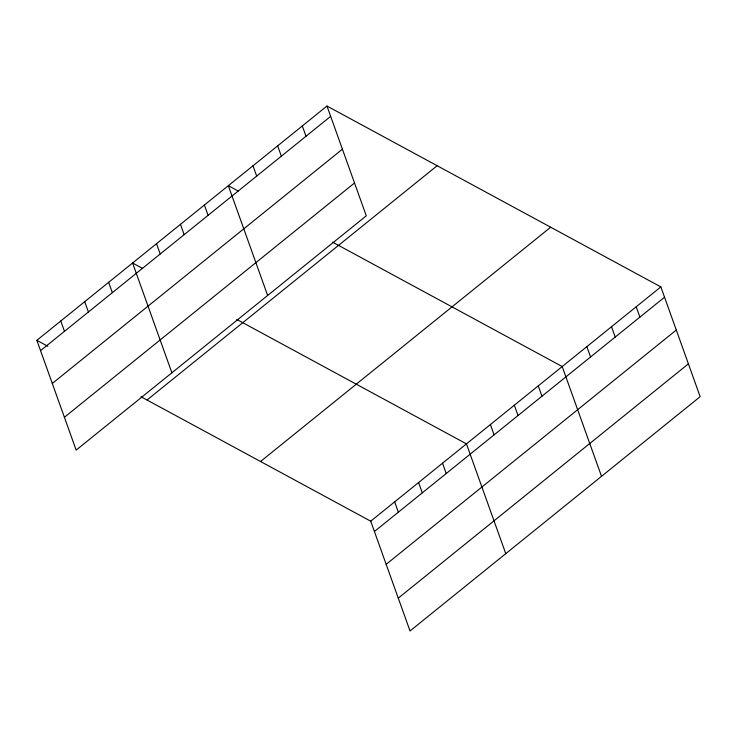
<?xml version="1.0" encoding="UTF-8"?>
<svg xmlns="http://www.w3.org/2000/svg" width="737" height="737" viewBox="0 0 737 737"><rect width="100%" height="100%" fill="white"/><g stroke="black" fill="none" stroke-linecap="round" stroke-linejoin="round"><path stroke-width="1.11" d="M326.97 106.036L366.28 215.812L76.16 450.104L36.85 340.319L326.97 106.036L660.84 286.896L700.15 396.681L410.03 630.964L370.72 521.188L141.016 396.755M40.544 350.646L330.664 116.354M52.299 383.461L342.419 149.178M64.405 417.28L354.525 182.988M147.031 400.007L437.152 165.724M260.539 461.5L550.668 227.217M370.72 521.188L660.84 286.896M374.414 531.506L664.544 297.223M386.17 564.33L676.29 330.047M398.275 598.149L688.395 363.857M238.346 191.113L228.332 185.687L267.642 295.473M332.498 242.123L562.202 366.556L601.512 476.332M142.61 268.434L132.586 263.008L171.896 372.784M236.761 319.434L466.457 443.877L505.766 553.653M36.85 340.319L47.868 346.289M636.188 306.813L639.882 317.14M611.526 326.731L615.22 337.049M586.864 346.648L590.558 356.966M538.268 385.884L541.962 396.211M514.334 405.212L518.028 415.539M490.4 424.54L494.094 434.867M442.522 463.204L446.226 473.522M302.308 125.944L306.012 136.271M418.588 482.532L422.283 492.85M277.656 145.862L281.35 156.189M394.654 501.86L398.349 512.178M252.994 165.779L256.688 176.097M204.398 205.024L208.092 215.342M180.464 224.352L184.158 234.67M156.53 243.68L160.224 253.998M108.652 282.335L112.356 292.653M84.718 301.663L88.412 311.981M60.784 320.991L64.478 331.309"/></g></svg>
